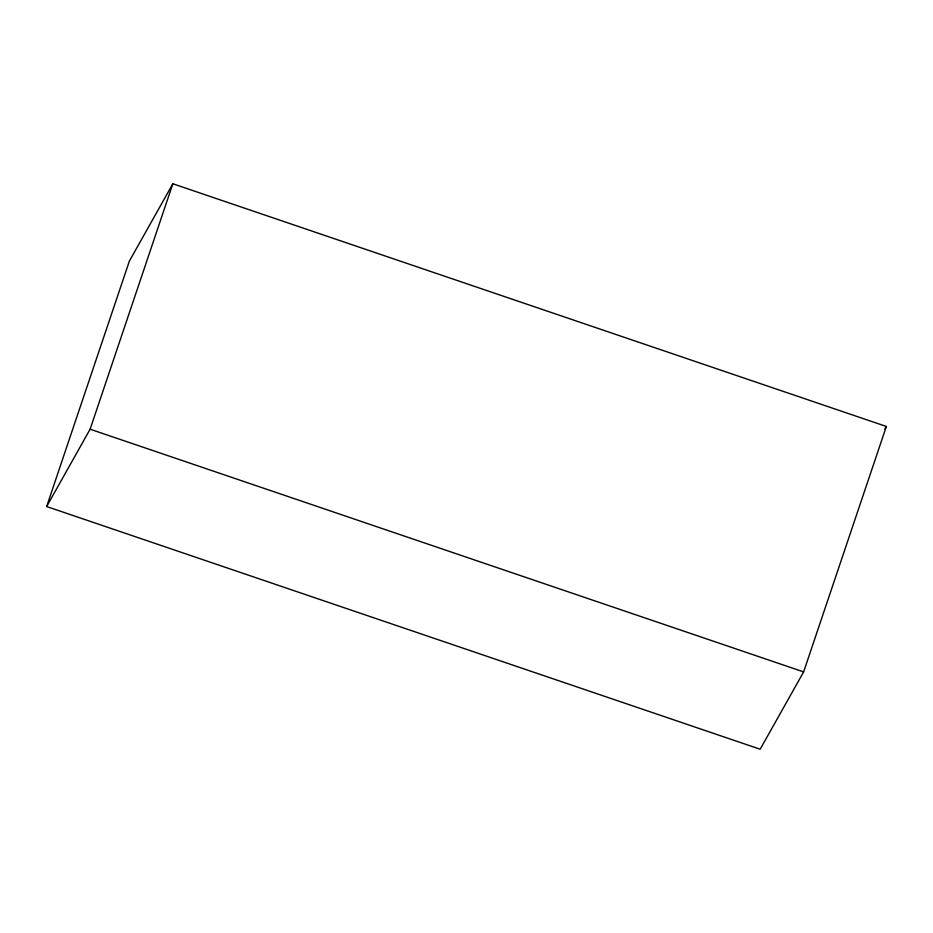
<?xml version="1.0" encoding="UTF-8"?>
<svg xmlns="http://www.w3.org/2000/svg" width="933" height="933" viewBox="0 0 933 933"><rect width="100%" height="100%" fill="white"/><g stroke="black" fill="none" stroke-linecap="round" stroke-linejoin="round"><path stroke-width="1.4" d="M46.65 506.537L129.372 261.1L172.838 183.766L886.35 426.463L803.628 671.9L760.162 749.234L46.65 506.537L90.116 429.203L172.838 183.766M884.927 428.993L886.35 426.463M90.116 429.203L803.628 671.9"/></g></svg>
